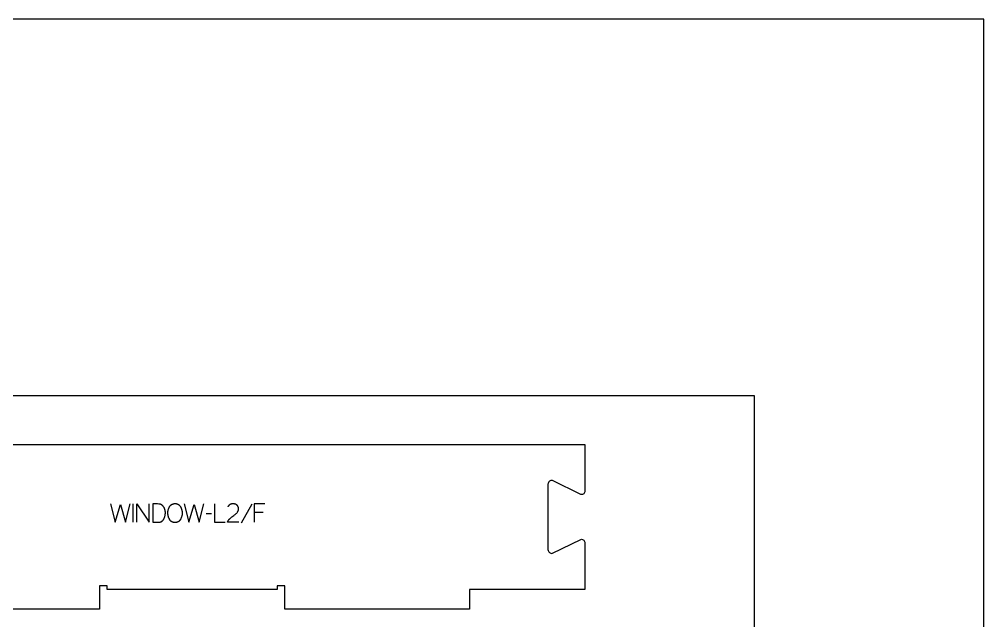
# Model space of a CAD drawing. Extents: x 0 to 4485, y 0 to 8771.
# Drawn here: x 1619 to 3183, y 4618 to 5593 of the extents above; entities that cross this region are included whole.
import ezdxf

# ---------------------------------------------------------------- set-up
doc = ezdxf.new("R2010")
doc.units = 0
for name, color, linetype in [('0_SHEET_SPRUCEPLY_2440X122', 1, 'CONTINUOUS'), ('1_ANYTOOL_1MMDEEP_LABELS_S', 2, 'CONTINUOUS'), ('4_ANYTOOL_CUTTHROUGH_OUTSI', 5, 'CONTINUOUS'), ('DONOTCUT', 7, 'CONTINUOUS')]:
    doc.layers.add(name, color=color, linetype=linetype)

msp = doc.modelspace()

# ---------------------------------------------------------------- linework, layer by layer
at = {"layer": '0_SHEET_SPRUCEPLY_2440X122'}
msp.add_lwpolyline([(371.7, 4982.6), (371.7, 3762.6), (2811.7, 3762.6), (2811.7, 4982.6)], close=True, dxfattribs=at)
at = {"layer": '1_ANYTOOL_1MMDEEP_LABELS_S', "color": 2}
for points in [[(1766.9, 4807.4), (1774.6, 4777.4), (1783, 4806.5), (1791.5, 4777.4), (1799, 4807.4)], [(1803.4, 4807.4), (1803.4, 4777.4)], [(1809.4, 4777.4), (1809.4, 4807.4), (1829.5, 4777.4), (1829.5, 4807.4)], [(1886.3, 4807.4), (1894, 4777.4), (1902.4, 4806.5), (1910.9, 4777.4), (1918.4, 4807.4)], [(1935.8, 4807.4), (1935.8, 4777.4), (1952.9, 4777.4)], [(1975, 4777.5), (1956.7, 4777.5), (1956.9, 4778), (1957, 4778.2), (1957.1, 4778.4), (1957.1, 4778.6), (1957.2, 4778.9), (1957.3, 4779.1), (1957.4, 4779.3), (1957.5, 4779.5), (1957.6, 4779.7), (1957.7, 4779.9), (1957.8, 4780.1), (1958, 4780.3), (1958.1, 4780.5), (1958.2, 4780.7), (1958.3, 4780.9), (1958.4, 4781.1), (1958.6, 4781.3), (1958.7, 4781.5), (1958.9, 4781.6), (1959, 4781.8), (1959.1, 4782), (1959.3, 4782.2), (1959.4, 4782.4), (1959.6, 4782.5), (1959.8, 4782.7), (1959.9, 4782.9), (1960.1, 4783), (1960.3, 4783.2), (1960.4, 4783.4), (1960.8, 4783.7), (1962.3, 4784.9), (1963.8, 4786.1), (1965.3, 4787.2), (1966.8, 4788.4), (1967.6, 4788.9), (1968.3, 4789.5), (1969, 4790.1), (1969.7, 4790.6), (1970.4, 4791.2), (1971, 4791.8), (1971.6, 4792.5), (1972.2, 4793.1), (1972.4, 4793.2), (1972.5, 4793.4), (1972.6, 4793.5), (1972.8, 4793.7), (1972.9, 4793.9), (1973, 4794), (1973.1, 4794.2), (1973.3, 4794.4), (1973.4, 4794.6), (1973.5, 4794.7), (1973.6, 4794.9), (1973.7, 4795.1), (1973.7, 4795.3), (1973.8, 4795.5), (1973.9, 4795.7), (1974, 4795.8), (1974.1, 4796), (1974.1, 4796.2), (1974.2, 4796.4), (1974.2, 4796.6), (1974.3, 4796.8), (1974.3, 4797), (1974.4, 4797.2), (1974.4, 4797.5), (1974.5, 4797.7), (1974.5, 4797.9), (1974.5, 4798.1), (1974.5, 4798.3), (1974.6, 4798.5), (1974.6, 4798.7), (1974.6, 4799), (1974.6, 4799.2), (1974.6, 4799.4), (1974.6, 4799.7), (1974.6, 4799.9), (1974.5, 4800.2), (1974.5, 4800.4), (1974.5, 4800.6), (1974.5, 4800.9), (1974.4, 4801.1), (1974.4, 4801.3), (1974.3, 4801.5), (1974.3, 4801.7), (1974.2, 4801.9), (1974.2, 4802.2), (1974.1, 4802.4), (1974, 4802.6), (1973.9, 4802.7), (1973.9, 4802.9), (1973.8, 4803.1), (1973.7, 4803.3), (1973.6, 4803.5), (1973.5, 4803.7), (1973.4, 4803.8), (1973.3, 4804), (1973.2, 4804.2), (1973, 4804.3), (1972.9, 4804.5), (1972.8, 4804.6), (1972.6, 4804.8), (1972.5, 4804.9), (1972.4, 4805.1), (1972.2, 4805.2), (1972, 4805.3), (1971.9, 4805.5), (1971.7, 4805.6), (1971.6, 4805.7), (1971.4, 4805.8), (1971.2, 4805.9), (1971.1, 4806), (1970.9, 4806.1), (1970.7, 4806.2), (1970.5, 4806.3), (1970.3, 4806.4), (1970.2, 4806.5), (1970, 4806.6), (1969.8, 4806.7), (1969.6, 4806.8), (1969.4, 4806.8), (1969.2, 4806.9), (1969, 4807), (1968.8, 4807), (1968.6, 4807.1), (1968.4, 4807.1), (1968.2, 4807.2), (1967.9, 4807.2), (1967.7, 4807.3), (1967.5, 4807.3), (1967.3, 4807.3), (1967.1, 4807.4), (1966.8, 4807.4), (1966.6, 4807.4), (1966.4, 4807.4), (1966.1, 4807.4), (1965.7, 4807.4), (1965.3, 4807.4), (1964.9, 4807.4), (1964.6, 4807.4), (1964.2, 4807.3), (1963.9, 4807.3), (1963.6, 4807.2), (1963.2, 4807.2), (1962.9, 4807.1), (1962.6, 4807), (1962.4, 4807), (1962.3, 4806.9), (1962.1, 4806.9), (1962, 4806.8), (1961.8, 4806.8), (1961.7, 4806.7), (1961.6, 4806.6), (1961.4, 4806.6), (1961.3, 4806.5), (1961.1, 4806.5), (1961, 4806.4), (1960.9, 4806.3), (1960.7, 4806.2), (1960.6, 4806.2), (1960.5, 4806.1), (1960.3, 4806), (1960.2, 4805.9), (1960.1, 4805.8), (1959.9, 4805.7), (1959.8, 4805.6), (1959.7, 4805.5), (1959.6, 4805.4), (1959.5, 4805.3), (1959.3, 4805.2), (1959.2, 4805.1), (1959.1, 4805), (1959, 4804.9), (1958.9, 4804.8), (1958.8, 4804.7), (1958.7, 4804.6), (1958.6, 4804.4), (1958.5, 4804.3), (1958.3, 4804.1), (1958.1, 4803.8), (1957.9, 4803.5), (1957.7, 4803.2), (1957.5, 4802.9), (1957.3, 4802.6), (1957.2, 4802.3)], [(1996.3, 4807), (1979.1, 4776.2)], [(2017.5, 4807.4), (1999.9, 4807.4), (1999.9, 4777.4)], [(1930.6, 4791.3), (1921.9, 4791.2)], [(2014.3, 4793.5), (1999.9, 4793.5)]]:
    msp.add_lwpolyline(points, dxfattribs=at)
for points in [[(1835.5, 4807.4), (1835.5, 4777.4), (1844, 4777.5), (1844.4, 4777.5), (1844.9, 4777.5), (1845.2, 4777.6), (1845.6, 4777.6), (1846, 4777.7), (1846.4, 4777.7), (1846.7, 4777.8), (1847.1, 4777.9), (1847.5, 4777.9), (1847.8, 4778), (1848.1, 4778.1), (1848.5, 4778.3), (1848.8, 4778.4), (1848.9, 4778.4), (1849.1, 4778.5), (1849.2, 4778.6), (1849.4, 4778.7), (1849.5, 4778.7), (1849.7, 4778.8), (1849.8, 4778.9), (1850, 4779), (1850.1, 4779.1), (1850.2, 4779.1), (1850.4, 4779.2), (1850.5, 4779.3), (1850.6, 4779.4), (1850.8, 4779.5), (1850.9, 4779.6), (1851, 4779.7), (1851.1, 4779.8), (1851.3, 4779.9), (1851.4, 4780), (1851.5, 4780.1), (1851.6, 4780.3), (1851.7, 4780.4), (1851.8, 4780.5), (1852, 4780.6), (1852.1, 4780.7), (1852.2, 4780.9), (1852.3, 4781), (1852.4, 4781.1), (1852.5, 4781.2), (1852.6, 4781.4), (1852.7, 4781.5), (1852.8, 4781.6), (1853, 4781.9), (1853.1, 4782.2), (1853.3, 4782.5), (1853.6, 4783.1), (1853.9, 4783.8), (1854.2, 4784.4), (1854.4, 4785), (1854.7, 4785.7), (1854.9, 4786.3), (1855.1, 4787), (1855.3, 4787.6), (1855.4, 4788.3), (1855.5, 4789), (1855.7, 4789.6), (1855.7, 4790.3), (1855.8, 4791), (1855.9, 4791.7), (1855.9, 4792.4), (1855.9, 4793.1), (1855.9, 4793.7), (1855.9, 4794.3), (1855.8, 4794.9), (1855.8, 4795.5), (1855.7, 4796), (1855.6, 4796.3), (1855.6, 4796.6), (1855.5, 4796.9), (1855.4, 4797.2), (1855.4, 4797.4), (1855.3, 4797.7), (1855.2, 4798), (1855.1, 4798.3), (1855, 4798.5), (1854.9, 4798.8), (1854.8, 4799.1), (1854.7, 4799.3), (1854.6, 4799.6), (1854.5, 4799.9), (1854.3, 4800.4), (1854, 4800.9), (1853.7, 4801.4), (1853.4, 4801.9), (1853.2, 4802.2), (1853, 4802.5), (1852.8, 4802.8), (1852.6, 4803.1), (1852.4, 4803.4), (1852.2, 4803.6), (1852, 4803.9), (1851.8, 4804.1), (1851.5, 4804.4), (1851.3, 4804.6), (1851.1, 4804.8), (1850.9, 4805), (1850.6, 4805.2), (1850.4, 4805.4), (1850.1, 4805.6), (1849.9, 4805.7), (1849.7, 4805.9), (1849.4, 4806), (1849.1, 4806.2), (1848.9, 4806.3), (1848.6, 4806.4), (1848.4, 4806.5), (1848.1, 4806.6), (1847.8, 4806.7), (1847.5, 4806.8), (1847.3, 4806.9), (1847, 4807), (1846.7, 4807), (1846.4, 4807.1), (1846.1, 4807.1), (1845.8, 4807.1), (1845.5, 4807.1), (1843.1, 4807.3), (1840.6, 4807.3), (1838.1, 4807.4)], [(1872, 4807.8), (1872.3, 4807.8), (1872.7, 4807.7), (1873.1, 4807.7), (1873.4, 4807.7), (1873.6, 4807.7), (1873.8, 4807.6), (1873.9, 4807.6), (1874.1, 4807.6), (1874.3, 4807.5), (1874.4, 4807.5), (1874.6, 4807.4), (1874.8, 4807.4), (1874.9, 4807.4), (1875.1, 4807.3), (1875.2, 4807.2), (1875.4, 4807.2), (1875.5, 4807.1), (1875.7, 4807.1), (1875.8, 4807), (1876, 4806.9), (1876.1, 4806.9), (1876.3, 4806.8), (1876.4, 4806.7), (1876.5, 4806.6), (1876.7, 4806.6), (1876.8, 4806.5), (1876.9, 4806.4), (1877.1, 4806.3), (1877.3, 4806.1), (1877.6, 4805.9), (1877.8, 4805.7), (1878.1, 4805.5), (1878.3, 4805.3), (1878.5, 4805.1), (1878.8, 4804.8), (1879, 4804.6), (1879.2, 4804.4), (1879.4, 4804.1), (1879.6, 4803.9), (1879.8, 4803.6), (1880, 4803.4), (1880.2, 4803.1), (1880.4, 4802.8), (1880.5, 4802.5), (1880.7, 4802.3), (1880.9, 4802), (1881, 4801.7), (1881.2, 4801.4), (1881.3, 4801.1), (1881.4, 4800.8), (1881.6, 4800.5), (1881.7, 4800.2), (1881.8, 4799.8), (1881.9, 4799.5), (1882, 4799.2), (1882.1, 4798.9), (1882.2, 4798.5), (1882.3, 4798.2), (1882.4, 4797.9), (1882.5, 4797.5), (1882.6, 4796.8), (1882.8, 4796.2), (1882.9, 4795.5), (1883, 4794.8), (1883, 4794.2), (1883.1, 4793.5), (1883.1, 4792.9), (1883.1, 4792.3), (1883.1, 4791.6), (1883.1, 4791), (1883, 4790.3), (1882.9, 4789.7), (1882.9, 4789.1), (1882.7, 4788.4), (1882.6, 4787.8), (1882.4, 4787.2), (1882.2, 4786.5), (1882, 4785.9), (1881.8, 4785.2), (1881.6, 4784.6), (1881.3, 4784), (1881, 4783.3), (1880.7, 4782.7), (1880.4, 4782.1), (1880.2, 4781.7), (1880, 4781.4), (1879.8, 4781.1), (1879.6, 4780.9), (1879.4, 4780.6), (1879.2, 4780.3), (1879, 4780.1), (1878.8, 4779.8), (1878.7, 4779.7), (1878.5, 4779.6), (1878.4, 4779.5), (1878.3, 4779.4), (1878.2, 4779.3), (1878.1, 4779.2), (1878, 4779), (1877.8, 4778.9), (1877.7, 4778.9), (1877.6, 4778.8), (1877.5, 4778.7), (1877.3, 4778.6), (1877.2, 4778.5), (1877.1, 4778.4), (1876.9, 4778.3), (1876.8, 4778.2), (1876.7, 4778.2), (1876.5, 4778.1), (1876.4, 4778), (1876.2, 4777.9), (1876.1, 4777.9), (1875.9, 4777.8), (1875.8, 4777.7), (1875.7, 4777.7), (1875.5, 4777.6), (1875.4, 4777.6), (1875.2, 4777.5), (1875, 4777.5), (1874.7, 4777.4), (1874.4, 4777.3), (1874.1, 4777.2), (1873.8, 4777.1), (1873.4, 4777.1), (1873.1, 4777), (1872.7, 4777), (1872.4, 4777), (1872, 4777), (1871.6, 4777), (1871.3, 4777), (1870.9, 4777), (1870.5, 4777), (1870.1, 4777), (1869.8, 4777.1), (1869.4, 4777.1), (1869.1, 4777.2), (1868.8, 4777.3), (1868.4, 4777.4), (1868.1, 4777.5), (1868, 4777.5), (1867.8, 4777.6), (1867.6, 4777.6), (1867.5, 4777.7), (1867.3, 4777.7), (1867.2, 4777.8), (1867, 4777.9), (1866.9, 4777.9), (1866.7, 4778), (1866.6, 4778.1), (1866.5, 4778.2), (1866.3, 4778.3), (1866.2, 4778.3), (1866, 4778.4), (1865.9, 4778.5), (1865.8, 4778.6), (1865.6, 4778.7), (1865.5, 4778.8), (1865.4, 4778.9), (1865.3, 4779), (1865.1, 4779.1), (1865, 4779.2), (1864.9, 4779.3), (1864.8, 4779.4), (1864.6, 4779.5), (1864.5, 4779.6), (1864.4, 4779.8), (1864.3, 4779.9), (1864.2, 4780), (1864.1, 4780.1), (1863.9, 4780.4), (1863.6, 4780.6), (1863.4, 4780.9), (1863.2, 4781.2), (1863.1, 4781.5), (1862.9, 4781.8), (1862.7, 4782.1), (1862.4, 4782.8), (1862.1, 4783.4), (1861.8, 4784.1), (1861.5, 4784.7), (1861.2, 4785.4), (1861, 4786), (1860.8, 4786.7), (1860.6, 4787.3), (1860.5, 4788), (1860.3, 4788.6), (1860.2, 4789.3), (1860.1, 4789.9), (1860, 4790.6), (1860, 4791.3), (1859.9, 4791.9), (1859.9, 4792.6), (1859.9, 4793.3), (1860, 4793.9), (1860, 4794.6), (1860.1, 4795.3), (1860.2, 4796), (1860.3, 4796.6), (1860.5, 4797.3), (1860.7, 4797.9), (1860.9, 4798.6), (1861.1, 4799.2), (1861.3, 4799.9), (1861.6, 4800.5), (1861.8, 4801.1), (1862.2, 4801.7), (1862.5, 4802.3), (1862.8, 4802.9), (1863, 4803.2), (1863.2, 4803.5), (1863.4, 4803.8), (1863.6, 4804.1), (1863.8, 4804.3), (1864, 4804.6), (1864.3, 4804.8), (1864.5, 4805.1), (1864.6, 4805.2), (1864.7, 4805.3), (1864.8, 4805.4), (1865, 4805.5), (1865.1, 4805.6), (1865.2, 4805.7), (1865.3, 4805.8), (1865.5, 4805.9), (1865.6, 4806), (1865.7, 4806.1), (1865.9, 4806.2), (1866, 4806.2), (1866.1, 4806.3), (1866.3, 4806.4), (1866.4, 4806.5), (1866.6, 4806.6), (1866.7, 4806.6), (1866.9, 4806.7), (1867.1, 4806.8), (1867.4, 4807), (1867.8, 4807.1), (1868.1, 4807.2), (1868.4, 4807.3), (1868.7, 4807.4), (1869.1, 4807.5), (1869.4, 4807.5), (1869.8, 4807.6), (1870.1, 4807.7), (1870.5, 4807.7), (1870.8, 4807.7), (1871.2, 4807.8), (1871.6, 4807.8)]]:
    msp.add_lwpolyline(points, close=True, dxfattribs=at)
at = {"layer": '4_ANYTOOL_CUTTHROUGH_OUTSI', "color": 5}
msp.add_lwpolyline([(1449.6, 4903.9), (2049.3, 4903.9), (2536.6, 4903.9), (2536.6, 4828.2), (2536.6, 4828.2, -0.461531), (2529.9, 4822.6), (2483.9, 4845.2), (2483.9, 4845.2), (2483.9, 4845.2), (2483.9, 4845.2, 0.220464), (2478.8, 4843.9, 0.220464), (2476.6, 4839.1), (2476.6, 4733.2, 0.220464), (2478.8, 4728.5, 0.220464), (2483.9, 4727.1), (2483.9, 4727.1), (2483.9, 4727.1), (2529.9, 4749.8), (2529.9, 4749.8, -0.461531), (2536.6, 4744.1), (2536.6, 4668.4), (2349.1, 4668.4), (2349.1, 4668.2), (2349.1, 4636.4), (2049.6, 4636.4), (2049.6, 4674.4), (2037.1, 4674.4), (2037.1, 4668.4), (1761.6, 4668.4), (1761.6, 4674.4), (1749.1, 4674.4), (1749.1, 4636.4), (1449.6, 4636.4)], format="xyb", dxfattribs=at)
at = {"layer": 'DONOTCUT'}
msp.add_lwpolyline([(0, 0), (3183.4, 0), (3183.4, 5593.4), (0, 5593.4)], close=True, dxfattribs=at)

doc.saveas('drawing.dxf')
